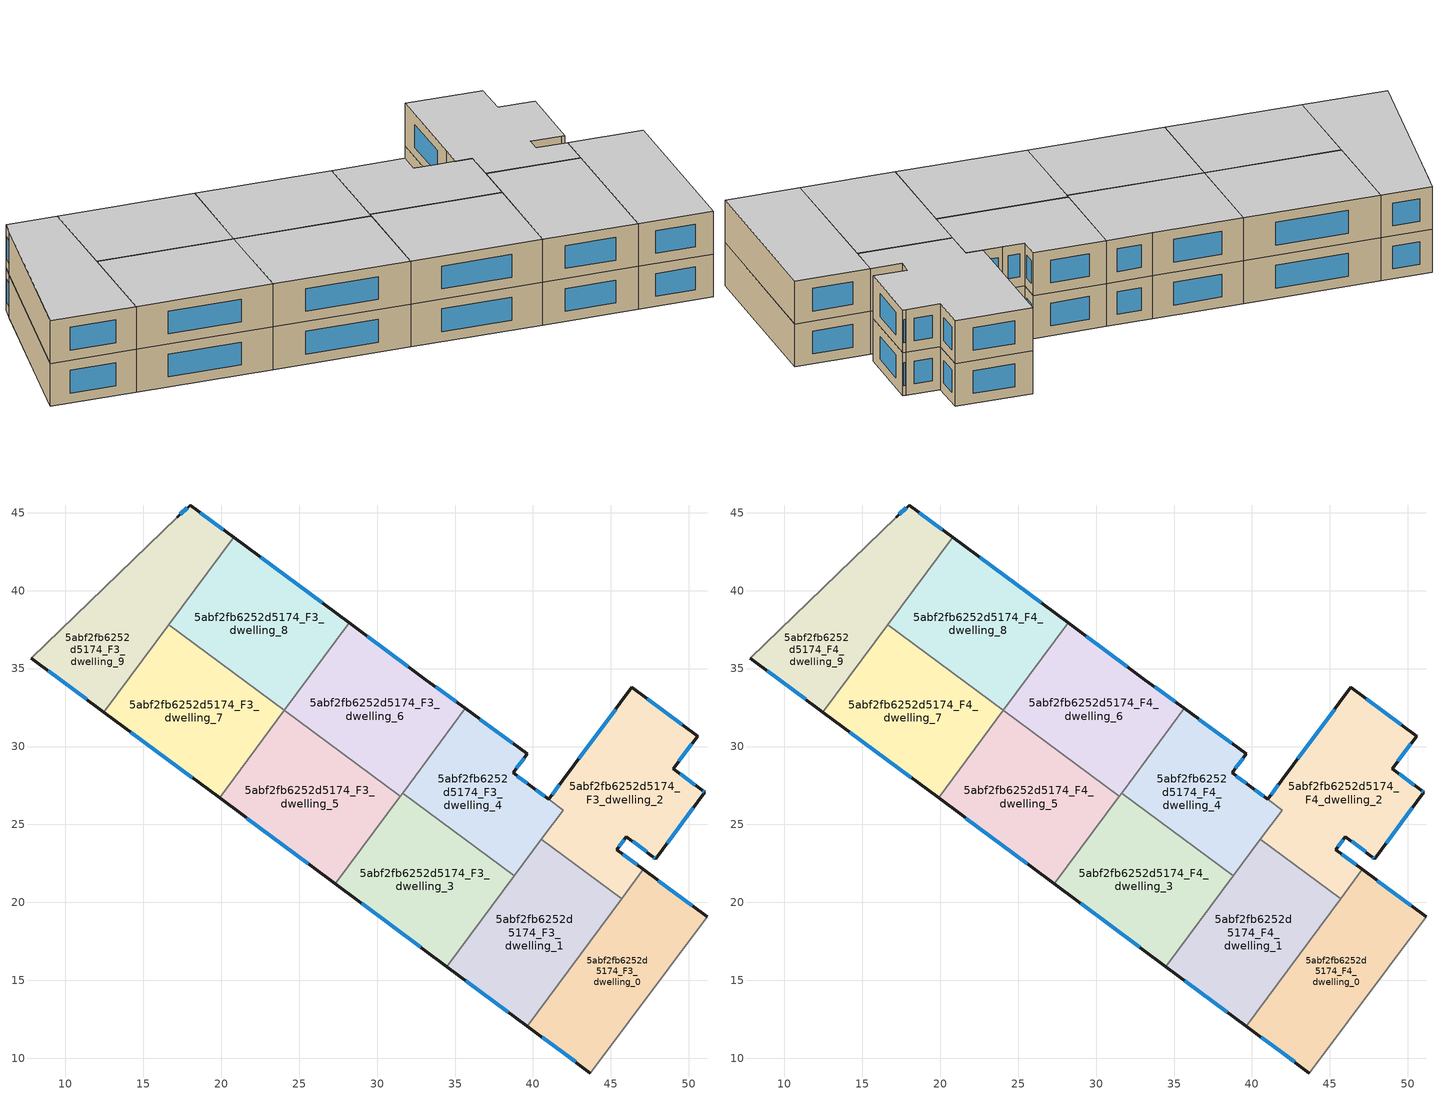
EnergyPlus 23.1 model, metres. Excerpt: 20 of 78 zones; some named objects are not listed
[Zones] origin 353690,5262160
5abf2fb6252d5174_F3_dwelling_0
 floor to 5abf2fb6252d5174_F2_dwelling_0 (EU_floor_Construction): 51.18,19.09 43.68,9.06 39.63,12.07 47.08,22.11 z9
 wall outside (EU_wall_Construction): 39.63,12.07 43.68,9.06 / 51.18,19.09 47.08,22.11 z9:12
 wall adiabatic (EU_wall_Construction): 43.68,9.06 51.18,19.09 z9:12
 wall to 5abf2fb6252d5174_F3_dwelling_1 (EU_wall_Construction): 45.69,20.24 39.63,12.07 z9:12
 wall to 5abf2fb6252d5174_F3_dwelling_2 (EU_wall_Construction): 47.08,22.11 45.69,20.24 z9:12
 window (EU_Window_Construction): 40.58,11.36 42.73,9.76 / 50.22,19.8 48.04,21.4 z9.7:11.3
5abf2fb6252d5174_F3_dwelling_1
 floor to 5abf2fb6252d5174_F2_dwelling_1 (EU_floor_Construction): 45.69,20.24 39.63,12.07 34.48,15.88 40.54,24.05 z9
 wall outside (EU_wall_Construction): 34.48,15.88 39.63,12.07 z9:12
 wall to 5abf2fb6252d5174_F3_dwelling_2 (EU_wall_Construction): 45.69,20.24 40.54,24.05 z9:12
 wall to 5abf2fb6252d5174_F3_dwelling_3 (EU_wall_Construction): 38.8,21.7 34.48,15.88 z9:12
 wall to 5abf2fb6252d5174_F3_dwelling_4 (EU_wall_Construction): 40.54,24.05 38.8,21.7 z9:12
 window (EU_Window_Construction): 35.69,14.99 38.42,12.96 z9.7:11.3
5abf2fb6252d5174_F3_dwelling_2
 floor to 5abf2fb6252d5174_F2_dwelling_2 (EU_floor_Construction): 50.55,30.67 48.99,28.56 50.85,27.2 51.03,27.07 47.86,22.81 47.69,22.93 45.98,24.21 45.37,23.38 47.08,22.11 45.69,20.24 40.54,24.05 41.93,25.93 41.01,26.62 41.91,27.83 46.34,33.79 z9
 wall outside (EU_wall_Construction): 47.08,22.11 45.37,23.38 45.98,24.21 47.69,22.93 47.86,22.81 51.03,27.07 50.85,27.2 48.99,28.56 50.55,30.67 46.34,33.79 41.91,27.83 41.01,26.62 z9:12
 wall to 5abf2fb6252d5174_F3_dwelling_4 (EU_wall_Construction): 41.01,26.62 41.93,25.93 40.54,24.05 z9:12
 window (EU_Window_Construction): 41.7,27.54 41.22,26.9 / 45.3,32.39 42.95,29.23 / 49.56,31.4 47.33,33.06 / 49.36,29.06 50.19,30.17 / 50.42,27.52 49.43,28.24 / 50.99,27.1 50.89,27.17 / 48.61,23.81 50.29,26.07 / 47.73,22.9 47.82,22.84 / 46.38,23.91 47.29,23.23 / 45.51,23.58 45.84,24.02 / 46.68,22.41 45.77,23.08 z9.7:11.3
5abf2fb6252d5174_F3_dwelling_3
 floor to 5abf2fb6252d5174_F2_dwelling_3 (EU_floor_Construction): 38.8,21.71 34.48,15.88 27.32,21.19 31.64,27.02 z9
 wall outside (EU_wall_Construction): 27.32,21.19 34.48,15.88 z9:12
 wall to 5abf2fb6252d5174_F3_dwelling_4 (EU_wall_Construction): 38.8,21.71 31.64,27.02 z9:12
 wall to 5abf2fb6252d5174_F3_dwelling_5 (EU_wall_Construction): 31.48,26.81 27.32,21.19 z9:12
 wall to 5abf2fb6252d5174_F3_dwelling_6 (EU_wall_Construction): 31.64,27.02 31.48,26.81 z9:12
 window (EU_Window_Construction): 29,19.95 32.8,17.13 z9.7:11.3
5abf2fb6252d5174_F3_dwelling_4
 floor to 5abf2fb6252d5174_F2_dwelling_4 (EU_floor_Construction): 39.64,29.54 38.72,28.31 39.91,27.43 41.93,25.93 38.8,21.71 31.64,27.02 35.66,32.44 z9
 wall outside (EU_wall_Construction): 41.01,26.61 39.91,27.43 38.72,28.31 39.64,29.54 35.66,32.44 z9:12
 wall to 5abf2fb6252d5174_F3_dwelling_6 (EU_wall_Construction): 35.66,32.44 31.64,27.02 z9:12
 window (EU_Window_Construction): 38.71,30.22 36.6,31.76 / 38.94,28.6 39.43,29.25 / 39.64,27.64 39,28.1 / 40.75,26.81 40.17,27.24 z9.7:11.3
5abf2fb6252d5174_F3_dwelling_5
 floor to 5abf2fb6252d5174_F2_dwelling_5 (EU_floor_Construction): 31.48,26.81 27.32,21.19 19.89,26.7 24.06,32.32 z9
 wall outside (EU_wall_Construction): 19.89,26.7 27.32,21.19 z9:12
 wall to 5abf2fb6252d5174_F3_dwelling_6 (EU_wall_Construction): 31.48,26.81 24.06,32.32 z9:12
 wall to 5abf2fb6252d5174_F3_dwelling_7 (EU_wall_Construction): 24.06,32.31 19.89,26.7 z9:12
 window (EU_Window_Construction): 21.64,25.41 25.58,22.49 z9.7:11.3
5abf2fb6252d5174_F3_dwelling_6
 floor to 5abf2fb6252d5174_F2_dwelling_6 (EU_floor_Construction): 33.16,34.26 35.66,32.44 31.48,26.81 24.06,32.32 28.22,37.93 z9
 wall outside (EU_wall_Construction): 35.66,32.44 33.16,34.26 28.22,37.93 z9:12
 wall to 5abf2fb6252d5174_F3_dwelling_8 (EU_wall_Construction): 28.22,37.93 24.06,32.32 z9:12
 window (EU_Window_Construction): 32,35.12 29.38,37.07 / 35.07,32.87 33.75,33.83 z9.7:11.3
5abf2fb6252d5174_F3_dwelling_7
 floor to 5abf2fb6252d5174_F2_dwelling_7 (EU_floor_Construction): 24.06,32.31 19.89,26.7 12.47,32.21 16.63,37.82 z9
 wall outside (EU_wall_Construction): 12.47,32.21 19.89,26.7 z9:12
 wall to 5abf2fb6252d5174_F3_dwelling_8 (EU_wall_Construction): 24.06,32.31 16.63,37.82 z9:12
 wall to 5abf2fb6252d5174_F3_dwelling_9 (EU_wall_Construction): 16.63,37.82 12.47,32.21 z9:12
 window (EU_Window_Construction): 14.21,30.92 18.15,28 z9.7:11.3
5abf2fb6252d5174_F3_dwelling_8
 floor to 5abf2fb6252d5174_F2_dwelling_8 (EU_floor_Construction): 28.22,37.93 24.06,32.31 16.63,37.82 20.79,43.43 z9
 wall outside (EU_wall_Construction): 28.22,37.93 20.79,43.43 z9:12
 wall to 5abf2fb6252d5174_F3_dwelling_9 (EU_wall_Construction): 20.79,43.43 16.63,37.82 z9:12
 window (EU_Window_Construction): 26.47,39.22 22.53,42.14 z9.7:11.3
5abf2fb6252d5174_F3_dwelling_9
 floor to 5abf2fb6252d5174_F2_dwelling_9 (EU_floor_Construction): 20.79,43.43 12.47,32.21 7.81,35.66 17.19,44.7 18.02,45.49 z9
 wall outside (EU_wall_Construction): 20.79,43.43 18.02,45.49 17.19,44.7 / 7.81,35.66 12.47,32.21 z9:12
 wall adiabatic (EU_wall_Construction): 17.19,44.7 7.81,35.66 z9:12
 window (EU_Window_Construction): 20.14,43.92 18.67,45.01 / 8.91,34.85 11.37,33.02 / 17.82,45.31 17.38,44.89 z9.7:11.3
5abf2fb6252d5174_F4_dwelling_0
 floor to 5abf2fb6252d5174_F3_dwelling_0 (EU_floor_Construction): 51.18,19.09 43.68,9.06 39.63,12.07 47.08,22.11 z12
 wall outside (EU_wall_Construction): 39.63,12.07 43.68,9.06 / 51.18,19.09 47.08,22.11 z12:15
 wall adiabatic (EU_wall_Construction): 43.68,9.06 51.18,19.09 z12:15
 wall to 5abf2fb6252d5174_F4_dwelling_1 (EU_wall_Construction): 45.69,20.24 39.63,12.07 z12:15
 wall to 5abf2fb6252d5174_F4_dwelling_2 (EU_wall_Construction): 47.08,22.11 45.69,20.24 z12:15
 window (EU_Window_Construction): 40.58,11.36 42.73,9.76 / 50.22,19.8 48.04,21.4 z12.7:14.3
 ceiling to 5abf2fb6252d5174_F5_dwelling_0 (EU_floor_Construction): 43.68,9.06 51.18,19.09 47.08,22.11 39.63,12.07 z15
5abf2fb6252d5174_F4_dwelling_1
 floor to 5abf2fb6252d5174_F3_dwelling_1 (EU_floor_Construction): 45.69,20.24 39.63,12.07 34.48,15.88 40.54,24.05 z12
 wall outside (EU_wall_Construction): 34.48,15.88 39.63,12.07 z12:15
 wall to 5abf2fb6252d5174_F4_dwelling_2 (EU_wall_Construction): 45.69,20.24 40.54,24.05 z12:15
 wall to 5abf2fb6252d5174_F4_dwelling_3 (EU_wall_Construction): 38.8,21.7 34.48,15.88 z12:15
 wall to 5abf2fb6252d5174_F4_dwelling_4 (EU_wall_Construction): 40.54,24.05 38.8,21.7 z12:15
 window (EU_Window_Construction): 35.69,14.99 38.42,12.96 z12.7:14.3
 ceiling to 5abf2fb6252d5174_F5_dwelling_1 (EU_floor_Construction): 39.63,12.07 45.69,20.24 40.54,24.05 34.48,15.88 z15
5abf2fb6252d5174_F4_dwelling_2
 floor to 5abf2fb6252d5174_F3_dwelling_2 (EU_floor_Construction): 50.55,30.67 48.99,28.56 50.85,27.2 51.03,27.07 47.86,22.81 47.69,22.93 45.98,24.21 45.37,23.38 47.08,22.11 45.69,20.24 40.54,24.05 41.93,25.93 41.01,26.62 41.91,27.83 46.34,33.79 z12
 wall outside (EU_wall_Construction): 47.08,22.11 45.37,23.38 45.98,24.21 47.69,22.93 47.86,22.81 51.03,27.07 50.85,27.2 48.99,28.56 50.55,30.67 46.34,33.79 41.91,27.83 41.01,26.62 z12:15
 wall to 5abf2fb6252d5174_F4_dwelling_4 (EU_wall_Construction): 41.01,26.62 41.93,25.93 40.54,24.05 z12:15
 window (EU_Window_Construction): 41.7,27.54 41.22,26.9 / 45.3,32.39 42.95,29.23 / 49.56,31.4 47.33,33.06 / 49.36,29.06 50.19,30.17 / 50.42,27.52 49.43,28.24 / 50.99,27.1 50.89,27.17 / 48.61,23.81 50.29,26.07 / 47.73,22.9 47.82,22.84 / 46.38,23.91 47.29,23.23 / 45.51,23.58 45.84,24.02 / 46.68,22.41 45.77,23.08 z12.7:14.3
 ceiling to 5abf2fb6252d5174_F5_dwelling_2 (EU_floor_Construction): 47.86,22.81 51.03,27.07 50.85,27.2 48.99,28.56 50.55,30.67 46.34,33.79 41.91,27.83 41.01,26.62 41.93,25.93 40.54,24.05 45.69,20.24 47.08,22.11 45.37,23.38 45.98,24.21 47.69,22.93 z15
5abf2fb6252d5174_F4_dwelling_3
 floor to 5abf2fb6252d5174_F3_dwelling_3 (EU_floor_Construction): 38.8,21.71 34.48,15.88 27.32,21.19 31.64,27.02 z12
 wall outside (EU_wall_Construction): 27.32,21.19 34.48,15.88 z12:15
 wall to 5abf2fb6252d5174_F4_dwelling_4 (EU_wall_Construction): 38.8,21.71 31.64,27.02 z12:15
 wall to 5abf2fb6252d5174_F4_dwelling_5 (EU_wall_Construction): 31.48,26.81 27.32,21.19 z12:15
 wall to 5abf2fb6252d5174_F4_dwelling_6 (EU_wall_Construction): 31.64,27.02 31.48,26.81 z12:15
 window (EU_Window_Construction): 29,19.95 32.8,17.13 z12.7:14.3
 ceiling to 5abf2fb6252d5174_F5_dwelling_3 (EU_floor_Construction): 34.48,15.88 38.8,21.71 31.64,27.02 27.32,21.19 z15
5abf2fb6252d5174_F4_dwelling_4
 floor to 5abf2fb6252d5174_F3_dwelling_4 (EU_floor_Construction): 39.64,29.54 38.72,28.31 39.91,27.43 41.93,25.93 38.8,21.71 31.64,27.02 35.66,32.44 z12
 wall outside (EU_wall_Construction): 41.01,26.61 39.91,27.43 38.72,28.31 39.64,29.54 35.66,32.44 z12:15
 wall to 5abf2fb6252d5174_F4_dwelling_6 (EU_wall_Construction): 35.66,32.44 31.64,27.02 z12:15
 window (EU_Window_Construction): 38.71,30.22 36.6,31.76 / 38.94,28.6 39.43,29.25 / 39.64,27.64 39,28.1 / 40.75,26.81 40.17,27.24 z12.7:14.3
 ceiling to 5abf2fb6252d5174_F5_dwelling_4 (EU_floor_Construction): 38.8,21.71 41.93,25.93 39.91,27.43 38.72,28.31 39.64,29.54 35.66,32.44 31.64,27.02 z15
5abf2fb6252d5174_F4_dwelling_5
 floor to 5abf2fb6252d5174_F3_dwelling_5 (EU_floor_Construction): 31.48,26.81 27.32,21.19 19.89,26.7 24.06,32.32 z12
 wall outside (EU_wall_Construction): 19.89,26.7 27.32,21.19 z12:15
 wall to 5abf2fb6252d5174_F4_dwelling_6 (EU_wall_Construction): 31.48,26.81 24.06,32.32 z12:15
 wall to 5abf2fb6252d5174_F4_dwelling_7 (EU_wall_Construction): 24.06,32.31 19.89,26.7 z12:15
 window (EU_Window_Construction): 21.64,25.41 25.58,22.49 z12.7:14.3
 ceiling to 5abf2fb6252d5174_F5_dwelling_5 (EU_floor_Construction): 27.32,21.19 31.48,26.81 24.06,32.32 19.89,26.7 z15
5abf2fb6252d5174_F4_dwelling_6
 floor to 5abf2fb6252d5174_F3_dwelling_6 (EU_floor_Construction): 33.16,34.26 35.66,32.44 31.48,26.81 24.06,32.32 28.22,37.93 z12
 wall outside (EU_wall_Construction): 35.66,32.44 33.16,34.26 28.22,37.93 z12:15
 wall to 5abf2fb6252d5174_F4_dwelling_8 (EU_wall_Construction): 28.22,37.93 24.06,32.32 z12:15
 window (EU_Window_Construction): 32,35.12 29.38,37.07 / 35.07,32.87 33.75,33.83 z12.7:14.3
 ceiling to 5abf2fb6252d5174_F5_dwelling_6 (EU_floor_Construction): 31.48,26.81 35.66,32.44 33.16,34.26 28.22,37.93 24.06,32.32 z15
5abf2fb6252d5174_F4_dwelling_7
 floor to 5abf2fb6252d5174_F3_dwelling_7 (EU_floor_Construction): 24.06,32.31 19.89,26.7 12.47,32.21 16.63,37.82 z12
 wall outside (EU_wall_Construction): 12.47,32.21 19.89,26.7 z12:15
 wall to 5abf2fb6252d5174_F4_dwelling_8 (EU_wall_Construction): 24.06,32.31 16.63,37.82 z12:15
 wall to 5abf2fb6252d5174_F4_dwelling_9 (EU_wall_Construction): 16.63,37.82 12.47,32.21 z12:15
 window (EU_Window_Construction): 14.21,30.92 18.15,28 z12.7:14.3
 ceiling to 5abf2fb6252d5174_F5_dwelling_7 (EU_floor_Construction): 19.89,26.7 24.06,32.31 16.63,37.82 12.47,32.21 z15
5abf2fb6252d5174_F4_dwelling_8
 floor to 5abf2fb6252d5174_F3_dwelling_8 (EU_floor_Construction): 28.22,37.93 24.06,32.31 16.63,37.82 20.79,43.43 z12
 wall outside (EU_wall_Construction): 28.22,37.93 20.79,43.43 z12:15
 wall to 5abf2fb6252d5174_F4_dwelling_9 (EU_wall_Construction): 20.79,43.43 16.63,37.82 z12:15
 window (EU_Window_Construction): 26.47,39.22 22.53,42.14 z12.7:14.3
 ceiling to 5abf2fb6252d5174_F5_dwelling_8 (EU_floor_Construction): 24.06,32.31 28.22,37.93 20.79,43.43 16.63,37.82 z15
5abf2fb6252d5174_F4_dwelling_9
 floor to 5abf2fb6252d5174_F3_dwelling_9 (EU_floor_Construction): 20.79,43.43 12.47,32.21 7.81,35.66 17.19,44.7 18.02,45.49 z12
 wall outside (EU_wall_Construction): 20.79,43.43 18.02,45.49 17.19,44.7 / 7.81,35.66 12.47,32.21 z12:15
 wall adiabatic (EU_wall_Construction): 17.19,44.7 7.81,35.66 z12:15
 window (EU_Window_Construction): 20.14,43.92 18.67,45.01 / 8.91,34.85 11.37,33.02 / 17.82,45.31 17.38,44.89 z12.7:14.3
 ceiling to 5abf2fb6252d5174_F5_dwelling_9 (EU_floor_Construction): 12.47,32.21 20.79,43.43 18.02,45.49 17.19,44.7 7.81,35.66 z15
[Building]
EU S2 Campaign: North Axis=0; Terrain=City; Solar Distribution=FullExterior
[Site:Location]
Budapest.Ferenc.Liszt.Intl.AP: Latitude=47.437; Longitude=19.256; Time Zone=1; Elevation=185
[SizingPeriod:WeatherFileDays]
AnnualSizingPeriod: Begin Month=1; Begin Day of Month=1; End Month=12; End Day of Month=31; Day of Week for Start Day=Monday; Use Weather File Daylight Saving Period=No; Use Weather File Rain and Snow Indicators=No
[MATERIAL]
EU_InternalMass_Material: Roughness=MediumRough; Thickness=0.1; Conductivity=1; Density=1800; Specific Heat=900; Thermal Absorptance=0.9; Solar Absorptance=0.7; Visible Absorptance=0.7
[MATERIAL:NOMASS] Roughness=MediumRough; Thermal Absorptance=0.9; Solar Absorptance=0.7; Visible Absorptance=0.7
Name | Thermal Resistance
EU_wall_NoMass | 0.832559
EU_floor_NoMass | 0.872794
[WINDOWMATERIAL:SIMPLEGLAZINGSYSTEM]
EU_Window_SimpleGlazing: UFactor=2.79869; Solar Heat Gain Coefficient=0.75; Visible Transmittance=0.75
[CONSTRUCTION]
EU_wall_Construction: EU_wall_NoMass
EU_floor_Construction: EU_floor_NoMass
EU_Window_Construction: EU_Window_SimpleGlazing
EU_InternalMass_Construction: EU_InternalMass_Material
[ZONE] Type=1; Multiplier=1; Ceiling Height=autocalculate; Floor Area=autocalculate; Part of Total Floor Area=Yes
Name | Volume
5abf2fb6252d5174_F3_dwelling_0; 5abf2fb6252d5174_F4_dwelling_0 | 190.414
5abf2fb6252d5174_F3_dwelling_1; 5abf2fb6252d5174_F4_dwelling_1 | 195.6
5abf2fb6252d5174_F3_dwelling_2; 5abf2fb6252d5174_F4_dwelling_2 | 226.378
5abf2fb6252d5174_F3_dwelling_3; 5abf2fb6252d5174_F4_dwelling_3 | 193.872
5abf2fb6252d5174_F3_dwelling_4; 5abf2fb6252d5174_F4_dwelling_4 | 163.081
5abf2fb6252d5174_F3_dwelling_5; 5abf2fb6252d5174_F4_dwelling_5 | 193.875
5abf2fb6252d5174_F3_dwelling_6; 5abf2fb6252d5174_F4_dwelling_6 | 193.869
5abf2fb6252d5174_F3_dwelling_7; 5abf2fb6252d5174_F4_dwelling_7 | 193.867
5abf2fb6252d5174_F3_dwelling_8; 5abf2fb6252d5174_F4_dwelling_8 | 193.855
5abf2fb6252d5174_F3_dwelling_9; 5abf2fb6252d5174_F4_dwelling_9 | 193.87
[INTERNALMASS] Construction=EU_InternalMass_Construction
Name | Zone or ZoneList | Surface Area
5abf2fb6252d5174_F3_dwelling_0_EU_InternalMass | 5abf2fb6252d5174_F3_dwelling_0 | 63.4713
5abf2fb6252d5174_F3_dwelling_1_EU_InternalMass | 5abf2fb6252d5174_F3_dwelling_1 | 65.2006
5abf2fb6252d5174_F3_dwelling_2_EU_InternalMass | 5abf2fb6252d5174_F3_dwelling_2 | 75.4617
5abf2fb6252d5174_F3_dwelling_3_EU_InternalMass | 5abf2fb6252d5174_F3_dwelling_3 | 64.6231
5abf2fb6252d5174_F3_dwelling_4_EU_InternalMass | 5abf2fb6252d5174_F3_dwelling_4 | 54.3606
5abf2fb6252d5174_F3_dwelling_5_EU_InternalMass | 5abf2fb6252d5174_F3_dwelling_5 | 64.6221
5abf2fb6252d5174_F3_dwelling_6_EU_InternalMass | 5abf2fb6252d5174_F3_dwelling_6 | 64.6232
5abf2fb6252d5174_F3_dwelling_7_EU_InternalMass | 5abf2fb6252d5174_F3_dwelling_7 | 64.6192
5abf2fb6252d5174_F3_dwelling_8_EU_InternalMass | 5abf2fb6252d5174_F3_dwelling_8 | 64.6216
5abf2fb6252d5174_F3_dwelling_9_EU_InternalMass | 5abf2fb6252d5174_F3_dwelling_9 | 64.6235
5abf2fb6252d5174_F4_dwelling_0_EU_InternalMass | 5abf2fb6252d5174_F4_dwelling_0 | 63.4713
5abf2fb6252d5174_F4_dwelling_1_EU_InternalMass | 5abf2fb6252d5174_F4_dwelling_1 | 65.2006
5abf2fb6252d5174_F4_dwelling_2_EU_InternalMass | 5abf2fb6252d5174_F4_dwelling_2 | 75.4617
5abf2fb6252d5174_F4_dwelling_3_EU_InternalMass | 5abf2fb6252d5174_F4_dwelling_3 | 64.6231
5abf2fb6252d5174_F4_dwelling_4_EU_InternalMass | 5abf2fb6252d5174_F4_dwelling_4 | 54.3606
5abf2fb6252d5174_F4_dwelling_5_EU_InternalMass | 5abf2fb6252d5174_F4_dwelling_5 | 64.6221
5abf2fb6252d5174_F4_dwelling_6_EU_InternalMass | 5abf2fb6252d5174_F4_dwelling_6 | 64.6232
5abf2fb6252d5174_F4_dwelling_7_EU_InternalMass | 5abf2fb6252d5174_F4_dwelling_7 | 64.6192
5abf2fb6252d5174_F4_dwelling_8_EU_InternalMass | 5abf2fb6252d5174_F4_dwelling_8 | 64.6216
5abf2fb6252d5174_F4_dwelling_9_EU_InternalMass | 5abf2fb6252d5174_F4_dwelling_9 | 64.6235
[OTHEREQUIPMENT] Fuel Type=Electricity; Design Level Calculation Method=Watts/Area; Power per Zone Floor Area=1; Fraction Latent=0; Fraction Radiant=0; Fraction Lost=0; Carbon Dioxide Generation Rate=0; EndUse Subcategory=EU_Step8_InternalGains
Name | Zone or ZoneList or Space or SpaceList | Schedule
EU_Step8_InternalGain_5abf2fb6252d5174_F3_dwelling_0_f000 | 5abf2fb6252d5174_F3_dwelling_0 | EU_Step8_GainSchedule_5abf2fb6252d5174_F3_dwelling_0_f000
EU_Step8_InternalGain_5abf2fb6252d5174_F3_dwelling_1_f000 | 5abf2fb6252d5174_F3_dwelling_1 | EU_Step8_GainSchedule_5abf2fb6252d5174_F3_dwelling_1_f000
EU_Step8_InternalGain_5abf2fb6252d5174_F3_dwelling_2_f000 | 5abf2fb6252d5174_F3_dwelling_2 | EU_Step8_GainSchedule_5abf2fb6252d5174_F3_dwelling_2_f000
EU_Step8_InternalGain_5abf2fb6252d5174_F3_dwelling_3_f000 | 5abf2fb6252d5174_F3_dwelling_3 | EU_Step8_GainSchedule_5abf2fb6252d5174_F3_dwelling_3_f000
EU_Step8_InternalGain_5abf2fb6252d5174_F3_dwelling_4_f000 | 5abf2fb6252d5174_F3_dwelling_4 | EU_Step8_GainSchedule_5abf2fb6252d5174_F3_dwelling_4_f000
EU_Step8_InternalGain_5abf2fb6252d5174_F3_dwelling_5_f000 | 5abf2fb6252d5174_F3_dwelling_5 | EU_Step8_GainSchedule_5abf2fb6252d5174_F3_dwelling_5_f000
EU_Step8_InternalGain_5abf2fb6252d5174_F3_dwelling_6_f000 | 5abf2fb6252d5174_F3_dwelling_6 | EU_Step8_GainSchedule_5abf2fb6252d5174_F3_dwelling_6_f000
EU_Step8_InternalGain_5abf2fb6252d5174_F3_dwelling_7_f000 | 5abf2fb6252d5174_F3_dwelling_7 | EU_Step8_GainSchedule_5abf2fb6252d5174_F3_dwelling_7_f000
EU_Step8_InternalGain_5abf2fb6252d5174_F3_dwelling_8_f000 | 5abf2fb6252d5174_F3_dwelling_8 | EU_Step8_GainSchedule_5abf2fb6252d5174_F3_dwelling_8_f000
EU_Step8_InternalGain_5abf2fb6252d5174_F3_dwelling_9_f000 | 5abf2fb6252d5174_F3_dwelling_9 | EU_Step8_GainSchedule_5abf2fb6252d5174_F3_dwelling_9_f000
EU_Step8_InternalGain_5abf2fb6252d5174_F4_dwelling_0_f000 | 5abf2fb6252d5174_F4_dwelling_0 | EU_Step8_GainSchedule_5abf2fb6252d5174_F4_dwelling_0_f000
EU_Step8_InternalGain_5abf2fb6252d5174_F4_dwelling_1_f000 | 5abf2fb6252d5174_F4_dwelling_1 | EU_Step8_GainSchedule_5abf2fb6252d5174_F4_dwelling_1_f000
EU_Step8_InternalGain_5abf2fb6252d5174_F4_dwelling_2_f000 | 5abf2fb6252d5174_F4_dwelling_2 | EU_Step8_GainSchedule_5abf2fb6252d5174_F4_dwelling_2_f000
EU_Step8_InternalGain_5abf2fb6252d5174_F4_dwelling_3_f000 | 5abf2fb6252d5174_F4_dwelling_3 | EU_Step8_GainSchedule_5abf2fb6252d5174_F4_dwelling_3_f000
EU_Step8_InternalGain_5abf2fb6252d5174_F4_dwelling_4_f000 | 5abf2fb6252d5174_F4_dwelling_4 | EU_Step8_GainSchedule_5abf2fb6252d5174_F4_dwelling_4_f000
EU_Step8_InternalGain_5abf2fb6252d5174_F4_dwelling_5_f000 | 5abf2fb6252d5174_F4_dwelling_5 | EU_Step8_GainSchedule_5abf2fb6252d5174_F4_dwelling_5_f000
EU_Step8_InternalGain_5abf2fb6252d5174_F4_dwelling_6_f000 | 5abf2fb6252d5174_F4_dwelling_6 | EU_Step8_GainSchedule_5abf2fb6252d5174_F4_dwelling_6_f000
EU_Step8_InternalGain_5abf2fb6252d5174_F4_dwelling_7_f000 | 5abf2fb6252d5174_F4_dwelling_7 | EU_Step8_GainSchedule_5abf2fb6252d5174_F4_dwelling_7_f000
EU_Step8_InternalGain_5abf2fb6252d5174_F4_dwelling_8_f000 | 5abf2fb6252d5174_F4_dwelling_8 | EU_Step8_GainSchedule_5abf2fb6252d5174_F4_dwelling_8_f000
EU_Step8_InternalGain_5abf2fb6252d5174_F4_dwelling_9_f000 | 5abf2fb6252d5174_F4_dwelling_9 | EU_Step8_GainSchedule_5abf2fb6252d5174_F4_dwelling_9_f000
[ZONEVENTILATION:DESIGNFLOWRATE] Schedule=EU_AlwaysOn; Design Flow Rate Calculation Method=AirChanges/Hour; Air Changes per Hour=0.475469; Ventilation Type=Natural; Fan Pressure Rise=0; Fan Total Efficiency=1; Constant Term Coefficient=1; Temperature Term Coefficient=0; Velocity Term Coefficient=0; Velocity Squared Term Coefficient=0; Minimum Indoor Temperature=-100; Maximum Indoor Temperature=100; Delta Temperature=-100; Minimum Outdoor Temperature=-100; Maximum Outdoor Temperature=100; Maximum Wind Speed=40
Name | Zone or ZoneList or Space or SpaceList
EU_ConstantAir_5abf2fb6252d5174_F3_dwelling_0 | 5abf2fb6252d5174_F3_dwelling_0
EU_ConstantAir_5abf2fb6252d5174_F3_dwelling_1 | 5abf2fb6252d5174_F3_dwelling_1
EU_ConstantAir_5abf2fb6252d5174_F3_dwelling_2 | 5abf2fb6252d5174_F3_dwelling_2
EU_ConstantAir_5abf2fb6252d5174_F3_dwelling_3 | 5abf2fb6252d5174_F3_dwelling_3
EU_ConstantAir_5abf2fb6252d5174_F3_dwelling_4 | 5abf2fb6252d5174_F3_dwelling_4
EU_ConstantAir_5abf2fb6252d5174_F3_dwelling_5 | 5abf2fb6252d5174_F3_dwelling_5
EU_ConstantAir_5abf2fb6252d5174_F3_dwelling_6 | 5abf2fb6252d5174_F3_dwelling_6
EU_ConstantAir_5abf2fb6252d5174_F3_dwelling_7 | 5abf2fb6252d5174_F3_dwelling_7
EU_ConstantAir_5abf2fb6252d5174_F3_dwelling_8 | 5abf2fb6252d5174_F3_dwelling_8
EU_ConstantAir_5abf2fb6252d5174_F3_dwelling_9 | 5abf2fb6252d5174_F3_dwelling_9
EU_ConstantAir_5abf2fb6252d5174_F4_dwelling_0 | 5abf2fb6252d5174_F4_dwelling_0
EU_ConstantAir_5abf2fb6252d5174_F4_dwelling_1 | 5abf2fb6252d5174_F4_dwelling_1
EU_ConstantAir_5abf2fb6252d5174_F4_dwelling_2 | 5abf2fb6252d5174_F4_dwelling_2
EU_ConstantAir_5abf2fb6252d5174_F4_dwelling_3 | 5abf2fb6252d5174_F4_dwelling_3
EU_ConstantAir_5abf2fb6252d5174_F4_dwelling_4 | 5abf2fb6252d5174_F4_dwelling_4
EU_ConstantAir_5abf2fb6252d5174_F4_dwelling_5 | 5abf2fb6252d5174_F4_dwelling_5
EU_ConstantAir_5abf2fb6252d5174_F4_dwelling_6 | 5abf2fb6252d5174_F4_dwelling_6
EU_ConstantAir_5abf2fb6252d5174_F4_dwelling_7 | 5abf2fb6252d5174_F4_dwelling_7
EU_ConstantAir_5abf2fb6252d5174_F4_dwelling_8 | 5abf2fb6252d5174_F4_dwelling_8
EU_ConstantAir_5abf2fb6252d5174_F4_dwelling_9 | 5abf2fb6252d5174_F4_dwelling_9
[HVACTEMPLATE:THERMOSTAT] Constant Heating Setpoint=20; Constant Cooling Setpoint=50
EU_HeatOnly_5abf2fb6252d5174_F4_dwelling_2; EU_HeatOnly_5abf2fb6252d5174_F4_dwelling_3; EU_HeatOnly_5abf2fb6252d5174_F4_dwelling_4; EU_HeatOnly_5abf2fb6252d5174_F4_dwelling_5; EU_HeatOnly_5abf2fb6252d5174_F4_dwelling_6; EU_HeatOnly_5abf2fb6252d5174_F4_dwelling_7; EU_HeatOnly_5abf2fb6252d5174_F4_dwelling_8; EU_HeatOnly_5abf2fb6252d5174_F4_dwelling_9; EU_HeatOnly_5abf2fb6252d5174_F5_dwelling_0; EU_HeatOnly_5abf2fb6252d5174_F5_dwelling_1; EU_HeatOnly_5abf2fb6252d5174_F5_dwelling_2; EU_HeatOnly_5abf2fb6252d5174_F5_dwelling_3; EU_HeatOnly_5abf2fb6252d5174_F5_dwelling_4; EU_HeatOnly_5abf2fb6252d5174_F5_dwelling_5; EU_HeatOnly_5abf2fb6252d5174_F5_dwelling_6; EU_HeatOnly_5abf2fb6252d5174_F5_dwelling_7; EU_HeatOnly_5abf2fb6252d5174_F5_dwelling_8; EU_HeatOnly_5abf2fb6252d5174_F5_dwelling_9; EU_HeatOnly_5abf2fb6252d5174_F6_dwelling_0; EU_HeatOnly_5abf2fb6252d5174_F6_dwelling_1; EU_HeatOnly_5abf2fb6252d5174_F6_dwelling_2; EU_HeatOnly_5abf2fb6252d5174_F6_dwelling_3; EU_HeatOnly_5abf2fb6252d5174_F6_dwelling_4; EU_HeatOnly_5abf2fb6252d5174_F6_dwelling_5; EU_HeatOnly_5abf2fb6252d5174_F6_dwelling_6; EU_HeatOnly_5abf2fb6252d5174_F6_dwelling_7; EU_HeatOnly_5abf2fb6252d5174_F6_dwelling_8; EU_HeatOnly_5abf2fb6252d5174_F7_dwelling_0; EU_HeatOnly_5abf2fb6252d5174_F7_dwelling_1; EU_HeatOnly_5abf2fb6252d5174_F7_dwelling_2; EU_HeatOnly_5abf2fb6252d5174_F7_dwelling_3; EU_HeatOnly_5abf2fb6252d5174_F7_dwelling_4; EU_HeatOnly_5abf2fb6252d5174_F7_dwelling_5; EU_HeatOnly_5abf2fb6252d5174_F7_dwelling_6; EU_HeatOnly_5abf2fb6252d5174_F7_dwelling_7; EU_HeatOnly_5abf2fb6252d5174_F7_dwelling_8
[HVACTEMPLATE:ZONE:IDEALLOADSAIRSYSTEM] System Availability Schedule=EU_AlwaysOn; Maximum Heating Supply Air Temperature=50; Minimum Cooling Supply Air Temperature=13; Maximum Heating Supply Air Humidity Ratio=0.0156; Minimum Cooling Supply Air Humidity Ratio=0.0077; Heating Limit=NoLimit; Cooling Limit=NoLimit; Heating Availability Schedule=EU_AlwaysOn; Cooling Availability Schedule=EU_CoolingOff; Dehumidification Control Type=ConstantSensibleHeatRatio; Cooling Sensible Heat Ratio=0.7; Dehumidification Setpoint=60; Humidification Control Type=None; Humidification Setpoint=30; Outdoor Air Method=None; Outdoor Air Flow Rate per Person=0.00944; Outdoor Air Flow Rate per Zone Floor Area=0; Outdoor Air Flow Rate per Zone=0; Demand Controlled Ventilation Type=None; Outdoor Air Economizer Type=NoEconomizer; Heat Recovery Type=None; Sensible Heat Recovery Effectiveness=0.7; Latent Heat Recovery Effectiveness=0.65
Name | Template Thermostat
5abf2fb6252d5174_F3_dwelling_0 | EU_HeatOnly_5abf2fb6252d5174_F3_dwelling_0
5abf2fb6252d5174_F3_dwelling_1 | EU_HeatOnly_5abf2fb6252d5174_F3_dwelling_1
5abf2fb6252d5174_F3_dwelling_2 | EU_HeatOnly_5abf2fb6252d5174_F3_dwelling_2
5abf2fb6252d5174_F3_dwelling_3 | EU_HeatOnly_5abf2fb6252d5174_F3_dwelling_3
5abf2fb6252d5174_F3_dwelling_4 | EU_HeatOnly_5abf2fb6252d5174_F3_dwelling_4
5abf2fb6252d5174_F3_dwelling_5 | EU_HeatOnly_5abf2fb6252d5174_F3_dwelling_5
5abf2fb6252d5174_F3_dwelling_6 | EU_HeatOnly_5abf2fb6252d5174_F3_dwelling_6
5abf2fb6252d5174_F3_dwelling_7 | EU_HeatOnly_5abf2fb6252d5174_F3_dwelling_7
5abf2fb6252d5174_F3_dwelling_8 | EU_HeatOnly_5abf2fb6252d5174_F3_dwelling_8
5abf2fb6252d5174_F3_dwelling_9 | EU_HeatOnly_5abf2fb6252d5174_F3_dwelling_9
5abf2fb6252d5174_F4_dwelling_0 | EU_HeatOnly_5abf2fb6252d5174_F4_dwelling_0
5abf2fb6252d5174_F4_dwelling_1 | EU_HeatOnly_5abf2fb6252d5174_F4_dwelling_1
5abf2fb6252d5174_F4_dwelling_2 | EU_HeatOnly_5abf2fb6252d5174_F4_dwelling_2
5abf2fb6252d5174_F4_dwelling_3 | EU_HeatOnly_5abf2fb6252d5174_F4_dwelling_3
5abf2fb6252d5174_F4_dwelling_4 | EU_HeatOnly_5abf2fb6252d5174_F4_dwelling_4
5abf2fb6252d5174_F4_dwelling_5 | EU_HeatOnly_5abf2fb6252d5174_F4_dwelling_5
5abf2fb6252d5174_F4_dwelling_6 | EU_HeatOnly_5abf2fb6252d5174_F4_dwelling_6
5abf2fb6252d5174_F4_dwelling_7 | EU_HeatOnly_5abf2fb6252d5174_F4_dwelling_7
5abf2fb6252d5174_F4_dwelling_8 | EU_HeatOnly_5abf2fb6252d5174_F4_dwelling_8
5abf2fb6252d5174_F4_dwelling_9 | EU_HeatOnly_5abf2fb6252d5174_F4_dwelling_9
[SIZING:ZONE] Zone Cooling Design Supply Air Temperature Input Method=SupplyAirTemperature; Zone Cooling Design Supply Air Temperature=13; Zone Heating Design Supply Air Temperature Input Method=SupplyAirTemperature; Zone Heating Design Supply Air Temperature=50; Zone Cooling Design Supply Air Humidity Ratio=0.008; Zone Heating Design Supply Air Humidity Ratio=0.008; Cooling Design Air Flow Method=DesignDay; Cooling Design Air Flow Rate=0; Cooling Minimum Air Flow per Zone Floor Area=0.000762; Cooling Minimum Air Flow=0; Cooling Minimum Air Flow Fraction=0.2; Heating Design Air Flow Method=DesignDay; Heating Design Air Flow Rate=0; Heating Maximum Air Flow per Zone Floor Area=0.002032; Heating Maximum Air Flow=0.141576; Heating Maximum Air Flow Fraction=0.3; Account for Dedicated Outdoor Air System=No; Dedicated Outdoor Air System Control Strategy=NeutralSupplyAir; Dedicated Outdoor Air Low Setpoint Temperature for Design=autosize; Dedicated Outdoor Air High Setpoint Temperature for Design=autosize; Zone Load Sizing Method=Sensible Load Only No Latent Load; Zone Latent Cooling Design Supply Air Humidity Ratio Input Method=HumidityRatioDifference; Zone Cooling Design Supply Air Humidity Ratio Difference=0.005; Zone Latent Heating Design Supply Air Humidity Ratio Input Method=HumidityRatioDifference; Zone Humidification Design Supply Air Humidity Ratio Difference=0.005
5abf2fb6252d5174_F3_dwelling_0; 5abf2fb6252d5174_F3_dwelling_1; 5abf2fb6252d5174_F3_dwelling_2; 5abf2fb6252d5174_F3_dwelling_3; 5abf2fb6252d5174_F3_dwelling_4; 5abf2fb6252d5174_F3_dwelling_5; 5abf2fb6252d5174_F3_dwelling_6; 5abf2fb6252d5174_F3_dwelling_7; 5abf2fb6252d5174_F3_dwelling_8; 5abf2fb6252d5174_F3_dwelling_9; 5abf2fb6252d5174_F4_dwelling_0; 5abf2fb6252d5174_F4_dwelling_1; 5abf2fb6252d5174_F4_dwelling_2; 5abf2fb6252d5174_F4_dwelling_3; 5abf2fb6252d5174_F4_dwelling_4; 5abf2fb6252d5174_F4_dwelling_5; 5abf2fb6252d5174_F4_dwelling_6; 5abf2fb6252d5174_F4_dwelling_7; 5abf2fb6252d5174_F4_dwelling_8; 5abf2fb6252d5174_F4_dwelling_9
[SCHEDULE:CONSTANT]
Name | Hourly Value
EU_AlwaysOn | 1
EU_CoolingOff | 0
[SCHEDULE:FILE] Column Number=1; Rows to Skip at Top=0; Number of Hours of Data=8760; Column Separator=Comma; Interpolate to Timestep=No; Minutes per Item=60; Adjust Schedule for Daylight Savings=Yes
Name | File
EU_Step8_GainSchedule_5abf2fb6252d5174_F3_dwelling_0_f000 | ../../schedules/5abf2fb6252d5174/5abf2fb6252d5174_F3_dwelling_0_f000_gain.csv
EU_Step8_GainSchedule_5abf2fb6252d5174_F3_dwelling_1_f000 | ../../schedules/5abf2fb6252d5174/5abf2fb6252d5174_F3_dwelling_1_f000_gain.csv
EU_Step8_GainSchedule_5abf2fb6252d5174_F3_dwelling_2_f000 | ../../schedules/5abf2fb6252d5174/5abf2fb6252d5174_F3_dwelling_2_f000_gain.csv
EU_Step8_GainSchedule_5abf2fb6252d5174_F3_dwelling_3_f000 | ../../schedules/5abf2fb6252d5174/5abf2fb6252d5174_F3_dwelling_3_f000_gain.csv
EU_Step8_GainSchedule_5abf2fb6252d5174_F3_dwelling_4_f000 | ../../schedules/5abf2fb6252d5174/5abf2fb6252d5174_F3_dwelling_4_f000_gain.csv
EU_Step8_GainSchedule_5abf2fb6252d5174_F3_dwelling_5_f000 | ../../schedules/5abf2fb6252d5174/5abf2fb6252d5174_F3_dwelling_5_f000_gain.csv
EU_Step8_GainSchedule_5abf2fb6252d5174_F3_dwelling_6_f000 | ../../schedules/5abf2fb6252d5174/5abf2fb6252d5174_F3_dwelling_6_f000_gain.csv
EU_Step8_GainSchedule_5abf2fb6252d5174_F3_dwelling_7_f000 | ../../schedules/5abf2fb6252d5174/5abf2fb6252d5174_F3_dwelling_7_f000_gain.csv
EU_Step8_GainSchedule_5abf2fb6252d5174_F3_dwelling_8_f000 | ../../schedules/5abf2fb6252d5174/5abf2fb6252d5174_F3_dwelling_8_f000_gain.csv
EU_Step8_GainSchedule_5abf2fb6252d5174_F3_dwelling_9_f000 | ../../schedules/5abf2fb6252d5174/5abf2fb6252d5174_F3_dwelling_9_f000_gain.csv
EU_Step8_GainSchedule_5abf2fb6252d5174_F4_dwelling_0_f000 | ../../schedules/5abf2fb6252d5174/5abf2fb6252d5174_F4_dwelling_0_f000_gain.csv
EU_Step8_GainSchedule_5abf2fb6252d5174_F4_dwelling_1_f000 | ../../schedules/5abf2fb6252d5174/5abf2fb6252d5174_F4_dwelling_1_f000_gain.csv
EU_Step8_GainSchedule_5abf2fb6252d5174_F4_dwelling_2_f000 | ../../schedules/5abf2fb6252d5174/5abf2fb6252d5174_F4_dwelling_2_f000_gain.csv
EU_Step8_GainSchedule_5abf2fb6252d5174_F4_dwelling_3_f000 | ../../schedules/5abf2fb6252d5174/5abf2fb6252d5174_F4_dwelling_3_f000_gain.csv
EU_Step8_GainSchedule_5abf2fb6252d5174_F4_dwelling_4_f000 | ../../schedules/5abf2fb6252d5174/5abf2fb6252d5174_F4_dwelling_4_f000_gain.csv
EU_Step8_GainSchedule_5abf2fb6252d5174_F4_dwelling_5_f000 | ../../schedules/5abf2fb6252d5174/5abf2fb6252d5174_F4_dwelling_5_f000_gain.csv
EU_Step8_GainSchedule_5abf2fb6252d5174_F4_dwelling_6_f000 | ../../schedules/5abf2fb6252d5174/5abf2fb6252d5174_F4_dwelling_6_f000_gain.csv
EU_Step8_GainSchedule_5abf2fb6252d5174_F4_dwelling_7_f000 | ../../schedules/5abf2fb6252d5174/5abf2fb6252d5174_F4_dwelling_7_f000_gain.csv
EU_Step8_GainSchedule_5abf2fb6252d5174_F4_dwelling_8_f000 | ../../schedules/5abf2fb6252d5174/5abf2fb6252d5174_F4_dwelling_8_f000_gain.csv
EU_Step8_GainSchedule_5abf2fb6252d5174_F4_dwelling_9_f000 | ../../schedules/5abf2fb6252d5174/5abf2fb6252d5174_F4_dwelling_9_f000_gain.csv
